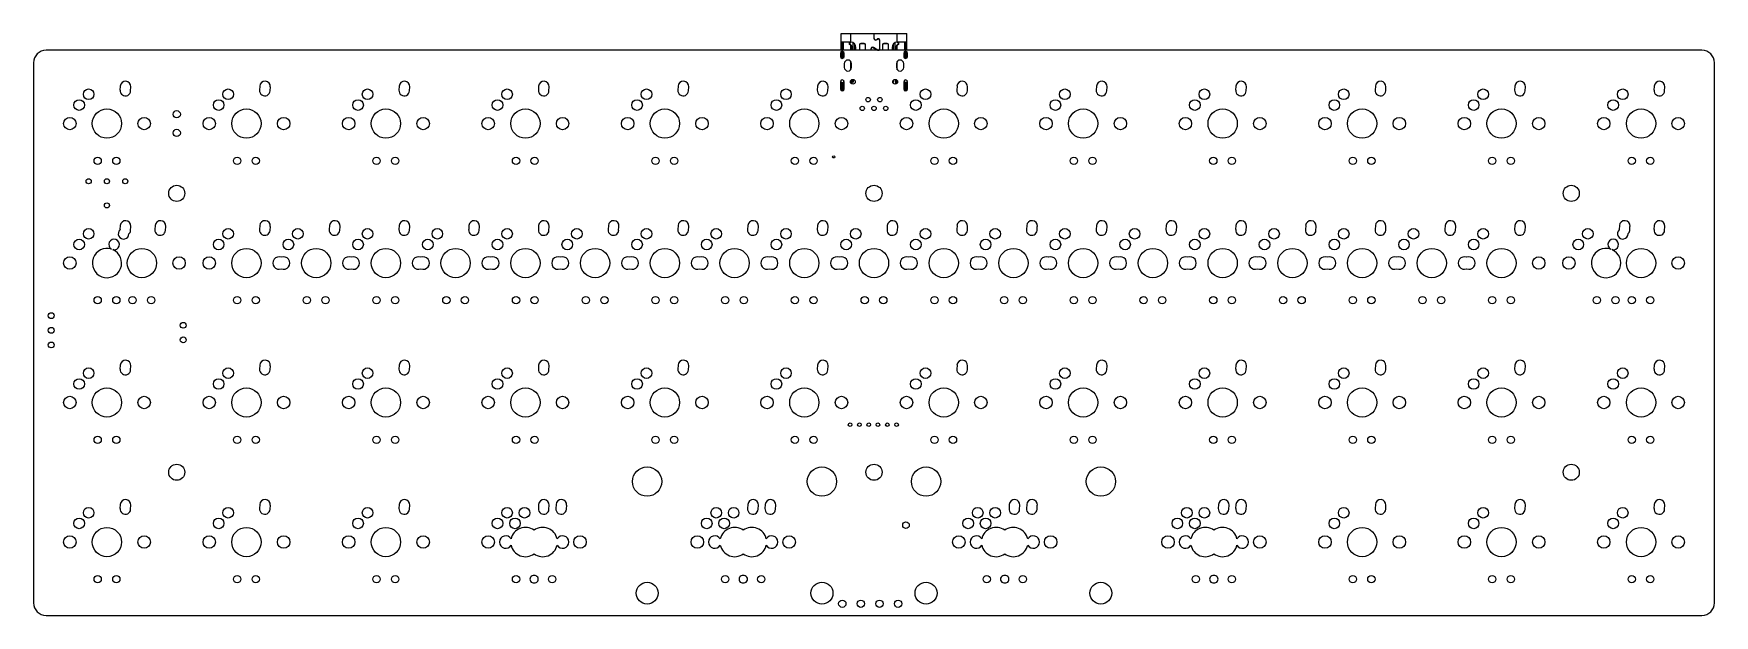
# Model space of a CAD drawing. Header units: millimetres. Extents: x 38 to 267, y -115 to -35.
import ezdxf

# ---------------------------------------------------------------- set-up
doc = ezdxf.new("R2010")
doc.units = ezdxf.units.MM

msp = doc.modelspace()

# ---------------------------------------------------------------- linework, layer by layer
at = {"color": 7, "linetype": 'Continuous', "lineweight": 25}
for p, q in [((147.93, -37.6), (147.93, -35.33)), ((147.93, -35.33), (156.87, -35.33)), ((149.18, -36.48), (147.93, -36.48)), ((148.23, -36.63), (147.93, -36.63)), ((147.93, -36.73), (148.23, -36.73)), ((148.23, -37.6), (148.23, -36.48)), ((149.06, -36.83), (149.06, -36.48)), ((149.1, -36.48), (149.1, -36.78)), ((149.23, -36.48), (149.23, -35.33)), ((149.53, -36.56), (149.53, -37.6)), ((150.6, -36.71), (150.6, -36.68)), ((151.05, -36.68), (150.6, -36.68)), ((151.05, -36.71), (150.6, -36.71)), ((151.05, -36.68), (151.05, -36.71)), ((152.38, -35.33), (152.38, -35.99)), ((152.38, -35.58), (152.42, -35.58)), ((152.42, -35.68), (152.38, -35.68)), ((152.42, -35.99), (152.42, -35.33)), ((152.9, -36.06), (152.72, -36.16)), ((152.74, -36.2), (152.92, -36.09)), ((153.16, -36.23), (153.16, -37.43)), ((153.2, -36.53), (153.16, -36.53)), ((153.2, -37.43), (153.2, -36.23)), ((153.75, -36.68), (153.75, -36.71)), ((154.2, -36.68), (153.75, -36.68)), ((154.2, -36.71), (153.75, -36.71)), ((154.2, -36.71), (154.2, -36.68)), ((155.28, -37.6), (155.28, -36.56)), ((155.57, -36.48), (155.57, -35.33)), ((156.87, -36.48), (155.62, -36.48)), ((155.69, -36.48), (155.69, -36.78)), ((155.75, -36.48), (155.75, -36.83)), ((156.57, -36.48), (156.57, -37.6)), ((156.87, -36.63), (156.57, -36.63)), ((156.57, -36.73), (156.87, -36.73)), ((156.87, -37.6), (156.87, -35.33)), ((265.5, -37.6), (39.3, -37.6)), ((147.82, -37.98), (147.82, -38.48)), ((147.93, -36.88), (148.23, -36.88)), ((147.93, -36.98), (148.03, -36.88)), ((148.03, -37.18), (147.93, -37.22)), ((147.93, -38.68), (147.93, -37.78)), ((148.03, -38.08), (147.93, -38.04)), ((148.03, -38.38), (147.93, -38.28)), ((148.23, -38.38), (147.93, -38.38)), ((148.23, -38.53), (147.93, -38.53)), ((147.93, -38.63), (148.23, -38.63)), ((148.03, -36.88), (148.03, -37.6)), ((148.23, -37.18), (148.03, -37.18)), ((148.03, -37.73), (148.03, -38.38)), ((148.03, -38.08), (148.23, -38.08)), ((148.23, -37.78), (148.23, -38.68)), ((148.32, -38.48), (148.32, -37.98)), ((149.31, -37.08), (149.31, -37.6)), ((149.35, -37.08), (149.35, -37.6)), ((149.78, -37.6), (149.78, -36.77)), ((149.93, -37.6), (149.93, -37.23)), ((150.4, -36.88), (150.4, -37.6)), ((150.43, -36.88), (150.4, -36.88)), ((151.25, -36.88), (151.22, -36.88)), ((151.25, -37.6), (151.25, -36.88)), ((151.96, -37.43), (151.96, -37.6)), ((152, -37.6), (152, -37.43)), ((152.03, -37.27), (152.03, -37.33)), ((152.28, -37.24), (152.28, -37.2)), ((152.3, -37.26), (152.89, -37.6)), ((152.92, -37.57), (152.32, -37.22)), ((152.53, -37.34), (152.53, -37.39)), ((152.78, -37.53), (152.78, -37.48)), ((153.03, -37.59), (153.03, -37.6)), ((153.55, -36.88), (153.55, -37.6)), ((153.55, -36.88), (153.58, -36.88)), ((154.37, -36.88), (154.4, -36.88)), ((154.4, -37.6), (154.4, -36.88)), ((154.87, -37.23), (154.87, -37.6)), ((155.03, -36.77), (155.03, -37.6)), ((155.44, -37.6), (155.44, -37.08)), ((155.5, -37.6), (155.5, -37.08)), ((156.47, -37.98), (156.47, -38.48)), ((156.57, -36.88), (156.87, -36.88)), ((156.77, -37.18), (156.57, -37.18)), ((156.57, -38.68), (156.57, -37.78)), ((156.57, -38.08), (156.77, -38.08)), ((156.87, -38.38), (156.57, -38.38)), ((156.87, -38.53), (156.57, -38.53)), ((156.57, -38.63), (156.87, -38.63)), ((156.77, -37.6), (156.77, -36.88)), ((156.77, -36.88), (156.87, -36.98)), ((156.87, -37.22), (156.77, -37.18)), ((156.77, -38.38), (156.77, -37.73)), ((156.87, -38.04), (156.77, -38.08)), ((156.87, -38.28), (156.77, -38.38)), ((156.87, -37.78), (156.87, -38.68)), ((156.97, -38.48), (156.97, -37.98)), ((37.6, -39.3), (37.6, -113.1)), ((148.34, -39.44), (148.34, -39.94)), ((149.34, -39.94), (149.34, -39.44)), ((155.46, -39.44), (155.46, -39.94)), ((156.46, -39.94), (156.46, -39.44)), ((267.2, -113.1), (267.2, -39.3)), ((49.44, -42.51), (49.4, -43.06)), ((50.85, -43.16), (50.89, -42.61)), ((68.49, -42.51), (68.45, -43.06)), ((69.9, -43.16), (69.94, -42.61)), ((87.54, -42.51), (87.5, -43.06)), ((88.95, -43.16), (88.99, -42.61)), ((106.59, -42.51), (106.55, -43.06)), ((108, -43.16), (108.04, -42.61)), ((125.64, -42.51), (125.6, -43.06)), ((127.05, -43.16), (127.09, -42.61)), ((144.69, -42.51), (144.65, -43.06)), ((146.1, -43.16), (146.14, -42.61)), ((147.82, -41.91), (147.82, -42.91)), ((147.93, -43.11), (147.93, -41.71)), ((147.93, -42.03), (148.23, -42.03)), ((147.93, -42.13), (148.03, -42.03)), ((148.03, -42.33), (147.93, -42.37)), ((148.03, -43.03), (147.93, -42.99)), ((148.03, -42.03), (148.03, -43.16)), ((148.23, -42.33), (148.03, -42.33)), ((148.03, -43.03), (148.23, -43.03)), ((148.23, -41.71), (148.23, -43.11)), ((148.24, -42.08), (148.23, -42.08)), ((148.24, -42.18), (148.23, -42.18)), ((148.24, -41.72), (148.24, -43.1)), ((148.32, -42.91), (148.32, -41.91)), ((149.22, -41.75), (149.22, -42.07)), ((149.43, -41.6), (149.43, -41.98)), ((149.43, -41.66), (149.62, -41.66)), ((149.62, -41.98), (149.43, -41.98)), ((149.62, -41.98), (149.62, -41.61)), ((155.12, -41.98), (154.97, -41.98)), ((155.12, -41.98), (155.12, -41.63)), ((155.57, -42.07), (155.57, -41.75)), ((156.47, -41.91), (156.47, -42.91)), ((156.56, -41.72), (156.56, -43.1)), ((156.56, -42.08), (156.57, -42.08)), ((156.56, -42.18), (156.57, -42.18)), ((156.57, -41.71), (156.57, -43.11)), ((156.57, -42.03), (156.87, -42.03)), ((156.77, -42.33), (156.57, -42.33)), ((156.57, -43.03), (156.77, -43.03)), ((156.77, -43.16), (156.77, -42.03)), ((156.77, -42.03), (156.87, -42.13)), ((156.87, -42.37), (156.77, -42.33)), ((156.87, -42.99), (156.77, -43.03)), ((156.87, -41.71), (156.87, -43.11)), ((156.97, -42.91), (156.97, -41.91)), ((163.74, -42.51), (163.7, -43.06)), ((165.15, -43.16), (165.19, -42.61)), ((182.79, -42.51), (182.75, -43.06)), ((184.2, -43.16), (184.24, -42.61)), ((201.84, -42.51), (201.8, -43.06)), ((203.25, -43.16), (203.29, -42.61)), ((220.89, -42.51), (220.85, -43.06)), ((222.3, -43.16), (222.34, -42.61)), ((239.94, -42.51), (239.9, -43.06)), ((241.35, -43.16), (241.39, -42.61)), ((258.99, -42.51), (258.95, -43.06)), ((260.4, -43.16), (260.44, -42.61)), ((49.44, -61.56), (49.4, -62.11)), ((50.85, -62.21), (50.89, -61.66)), ((54.2, -61.56), (54.17, -62.11)), ((55.61, -62.21), (55.65, -61.66)), ((68.49, -61.56), (68.45, -62.11)), ((69.9, -62.21), (69.94, -61.66)), ((78.02, -61.56), (77.98, -62.11)), ((79.42, -62.21), (79.46, -61.66)), ((87.54, -61.56), (87.5, -62.11)), ((88.95, -62.21), (88.99, -61.66)), ((97.07, -61.56), (97.03, -62.11)), ((98.47, -62.21), (98.51, -61.66)), ((106.59, -61.56), (106.55, -62.11)), ((108, -62.21), (108.04, -61.66)), ((116.12, -61.56), (116.08, -62.11)), ((117.52, -62.21), (117.56, -61.66)), ((125.64, -61.56), (125.6, -62.11)), ((127.05, -62.21), (127.09, -61.66)), ((135.17, -61.56), (135.13, -62.11)), ((136.57, -62.21), (136.61, -61.66)), ((144.69, -61.56), (144.65, -62.11)), ((146.1, -62.21), (146.14, -61.66)), ((154.22, -61.56), (154.18, -62.11)), ((155.62, -62.21), (155.66, -61.66)), ((163.74, -61.56), (163.7, -62.11)), ((165.15, -62.21), (165.19, -61.66)), ((173.27, -61.56), (173.23, -62.11)), ((174.67, -62.21), (174.71, -61.66)), ((182.79, -61.56), (182.75, -62.11)), ((184.2, -62.21), (184.24, -61.66)), ((192.32, -61.56), (192.28, -62.11)), ((193.72, -62.21), (193.76, -61.66)), ((201.84, -61.56), (201.8, -62.11)), ((203.25, -62.21), (203.29, -61.66)), ((211.37, -61.56), (211.33, -62.11)), ((212.77, -62.21), (212.81, -61.66)), ((220.89, -61.56), (220.85, -62.11)), ((222.3, -62.21), (222.34, -61.66)), ((230.42, -61.56), (230.38, -62.11)), ((231.82, -62.21), (231.86, -61.66)), ((239.94, -61.56), (239.9, -62.11)), ((241.35, -62.21), (241.39, -61.66)), ((254.23, -61.56), (254.19, -62.11)), ((255.64, -62.21), (255.67, -61.66)), ((258.99, -61.56), (258.95, -62.11)), ((260.4, -62.21), (260.44, -61.66)), ((49.44, -80.61), (49.4, -81.16)), ((50.85, -81.26), (50.89, -80.71)), ((68.49, -80.61), (68.45, -81.16)), ((69.9, -81.26), (69.94, -80.71)), ((87.54, -80.61), (87.5, -81.16)), ((88.95, -81.26), (88.99, -80.71)), ((106.59, -80.61), (106.55, -81.16)), ((108, -81.26), (108.04, -80.71)), ((125.64, -80.61), (125.6, -81.16)), ((127.05, -81.26), (127.09, -80.71)), ((144.69, -80.61), (144.65, -81.16)), ((146.1, -81.26), (146.14, -80.71)), ((163.74, -80.61), (163.7, -81.16)), ((165.15, -81.26), (165.19, -80.71)), ((182.79, -80.61), (182.75, -81.16)), ((184.2, -81.26), (184.24, -80.71)), ((201.84, -80.61), (201.8, -81.16)), ((203.25, -81.26), (203.29, -80.71)), ((220.89, -80.61), (220.85, -81.16)), ((222.3, -81.26), (222.34, -80.71)), ((239.94, -80.61), (239.9, -81.16)), ((241.35, -81.26), (241.39, -80.71)), ((258.99, -80.61), (258.95, -81.16)), ((260.4, -81.26), (260.44, -80.71)), ((49.44, -99.66), (49.4, -100.21)), ((50.85, -100.31), (50.89, -99.76)), ((68.49, -99.66), (68.45, -100.21)), ((69.9, -100.31), (69.94, -99.76)), ((87.54, -99.66), (87.5, -100.21)), ((88.95, -100.31), (88.99, -99.76)), ((106.59, -99.66), (106.55, -100.21)), ((108, -100.31), (108.04, -99.76)), ((108.97, -99.66), (108.93, -100.21)), ((110.38, -100.31), (110.42, -99.76)), ((135.17, -99.66), (135.13, -100.21)), ((136.57, -100.31), (136.61, -99.76)), ((137.55, -99.66), (137.51, -100.21)), ((138.96, -100.31), (138.99, -99.76)), ((170.88, -99.66), (170.85, -100.21)), ((172.29, -100.31), (172.33, -99.76)), ((173.27, -99.66), (173.23, -100.21)), ((174.67, -100.31), (174.71, -99.76)), ((199.46, -99.66), (199.42, -100.21)), ((200.87, -100.31), (200.91, -99.76)), ((201.84, -99.66), (201.8, -100.21)), ((203.25, -100.31), (203.29, -99.76)), ((220.89, -99.66), (220.85, -100.21)), ((222.3, -100.31), (222.34, -99.76)), ((239.94, -99.66), (239.9, -100.21)), ((241.35, -100.31), (241.39, -99.76)), ((258.99, -99.66), (258.95, -100.21)), ((260.4, -100.31), (260.44, -99.76)), ((39.3, -114.8), (265.5, -114.8))]:
    msp.add_line(p, q, dxfattribs=at)
at = {"color": 8, "linetype": 'Continuous', "lineweight": 25}
for p, q in [((153.2, -36.66), (153.16, -36.66)), ((149.23, -37.6), (149.23, -36.9)), ((150.43, -36.88), (150.43, -37.6)), ((151.22, -37.6), (151.22, -36.88)), ((153.58, -36.88), (153.58, -37.6)), ((154.37, -37.6), (154.37, -36.88)), ((155.57, -37.6), (155.57, -36.9)), ((149.23, -40.26), (149.23, -39.13)), ((155.57, -40.26), (155.57, -39.13)), ((149.44, -42.23), (149.44, -41.98)), ((155.08, -41.66), (155.12, -41.66)), ((155.36, -42.23), (155.36, -41.59))]:
    msp.add_line(p, q, dxfattribs=at)
at = {"color": 7, "linetype": 'Continuous', "lineweight": 25}
for centre, radius in [((45.12, -43.62), 0.725), ((64.17, -43.62), 0.725), ((83.22, -43.62), 0.725), ((102.28, -43.62), 0.725), ((121.33, -43.62), 0.725), ((140.38, -43.62), 0.725), ((149.51, -41.91), 0.325), ((155.29, -41.91), 0.325), ((159.43, -43.62), 0.725), ((178.47, -43.62), 0.725), ((197.53, -43.62), 0.725), ((216.57, -43.62), 0.725), ((235.62, -43.62), 0.725), ((254.68, -43.62), 0.725), ((43.83, -45.09), 0.725), ((47.62, -47.62), 2), ((57.15, -46.35), 0.5), ((62.88, -45.09), 0.725), ((66.67, -47.62), 2), ((81.92, -45.09), 0.725), ((85.72, -47.62), 2), ((100.97, -45.09), 0.725), ((104.78, -47.62), 2), ((120.03, -45.09), 0.725), ((123.83, -47.62), 2), ((139.07, -45.09), 0.725), ((142.88, -47.62), 2), ((150.8, -45.55), 0.3), ((151.6, -44.35), 0.3), ((152.4, -45.55), 0.3), ((153.2, -44.35), 0.3), ((154, -45.55), 0.3), ((158.12, -45.09), 0.725), ((161.93, -47.62), 2), ((177.18, -45.09), 0.725), ((180.97, -47.62), 2), ((196.22, -45.09), 0.725), ((200.03, -47.62), 2), ((215.28, -45.09), 0.725), ((219.07, -47.62), 2), ((234.32, -45.09), 0.725), ((238.12, -47.62), 2), ((253.38, -45.09), 0.725), ((257.18, -47.62), 2), ((42.55, -47.62), 0.85), ((52.7, -47.62), 0.85), ((61.59, -47.62), 0.85), ((71.75, -47.62), 0.85), ((80.64, -47.62), 0.85), ((90.81, -47.62), 0.85), ((99.69, -47.62), 0.85), ((109.86, -47.62), 0.85), ((118.75, -47.62), 0.85), ((128.91, -47.62), 0.85), ((137.79, -47.62), 0.85), ((147.96, -47.62), 0.85), ((156.84, -47.62), 0.85), ((167, -47.62), 0.85), ((175.9, -47.62), 0.85), ((186.06, -47.62), 0.85), ((194.94, -47.62), 0.85), ((205.1, -47.62), 0.85), ((214, -47.62), 0.85), ((224.16, -47.62), 0.85), ((233.04, -47.62), 0.85), ((243.21, -47.62), 0.85), ((252.09, -47.62), 0.85), ((262.25, -47.62), 0.85), ((57.15, -48.9), 0.5), ((46.35, -52.7), 0.5), ((48.9, -52.7), 0.5), ((65.41, -52.7), 0.5), ((67.94, -52.7), 0.5), ((84.45, -52.7), 0.5), ((87, -52.7), 0.5), ((103.5, -52.7), 0.5), ((106.04, -52.7), 0.5), ((122.56, -52.7), 0.5), ((125.09, -52.7), 0.5), ((141.6, -52.7), 0.5), ((144.15, -52.7), 0.5), ((146.9, -52.17), 0.15), ((160.66, -52.7), 0.5), ((163.19, -52.7), 0.5), ((179.71, -52.7), 0.5), ((182.25, -52.7), 0.5), ((198.75, -52.7), 0.5), ((201.29, -52.7), 0.5), ((217.81, -52.7), 0.5), ((220.34, -52.7), 0.5), ((236.85, -52.7), 0.5), ((239.4, -52.7), 0.5), ((255.91, -52.7), 0.5), ((258.44, -52.7), 0.5), ((45.12, -55.5), 0.35), ((47.62, -55.5), 0.35), ((50.12, -55.5), 0.35), ((57.15, -57.15), 1.1), ((152.4, -57.15), 1.1), ((247.65, -57.15), 1.1), ((47.62, -58.8), 0.35), ((45.12, -62.67), 0.725), ((64.17, -62.67), 0.725), ((73.7, -62.67), 0.725), ((83.22, -62.67), 0.725), ((92.75, -62.67), 0.725), ((102.28, -62.67), 0.725), ((111.8, -62.67), 0.725), ((121.33, -62.67), 0.725), ((130.85, -62.67), 0.725), ((140.38, -62.67), 0.725), ((149.9, -62.67), 0.725), ((159.43, -62.67), 0.725), ((168.95, -62.67), 0.725), ((178.47, -62.67), 0.725), ((188, -62.67), 0.725), ((197.53, -62.67), 0.725), ((207.05, -62.67), 0.725), ((216.57, -62.67), 0.725), ((226.1, -62.67), 0.725), ((235.62, -62.67), 0.725), ((249.91, -62.67), 0.725), ((43.83, -64.14), 0.725), ((62.88, -64.14), 0.725), ((72.4, -64.14), 0.725), ((81.92, -64.14), 0.725), ((91.45, -64.14), 0.725), ((100.97, -64.14), 0.725), ((110.5, -64.14), 0.725), ((120.03, -64.14), 0.725), ((129.55, -64.14), 0.725), ((139.07, -64.14), 0.725), ((148.6, -64.14), 0.725), ((158.12, -64.14), 0.725), ((167.65, -64.14), 0.725), ((177.18, -64.14), 0.725), ((186.7, -64.14), 0.725), ((196.22, -64.14), 0.725), ((205.75, -64.14), 0.725), ((215.28, -64.14), 0.725), ((224.8, -64.14), 0.725), ((234.32, -64.14), 0.725), ((248.61, -64.14), 0.725), ((42.55, -66.67), 0.85), ((52.39, -66.67), 2), ((57.47, -66.67), 0.85), ((61.59, -66.67), 0.85), ((66.67, -66.67), 2), ((76.2, -66.67), 2), ((85.72, -66.67), 2), ((95.25, -66.67), 2), ((104.78, -66.67), 2), ((114.3, -66.67), 2), ((123.83, -66.67), 2), ((133.35, -66.67), 2), ((142.88, -66.67), 2), ((152.4, -66.67), 2), ((161.93, -66.67), 2), ((171.45, -66.67), 2), ((180.97, -66.67), 2), ((190.5, -66.67), 2), ((200.03, -66.67), 2), ((209.55, -66.67), 2), ((219.07, -66.67), 2), ((228.6, -66.67), 2), ((238.12, -66.67), 2), ((243.21, -66.67), 0.85), ((247.33, -66.67), 0.85), ((257.18, -66.67), 2), ((262.25, -66.67), 0.85), ((40.01, -73.86), 0.4), ((46.35, -71.75), 0.5), ((48.9, -71.75), 0.5), ((51.12, -71.75), 0.5), ((53.66, -71.75), 0.5), ((65.41, -71.75), 0.5), ((67.94, -71.75), 0.5), ((74.93, -71.75), 0.5), ((77.47, -71.75), 0.5), ((84.45, -71.75), 0.5), ((87, -71.75), 0.5), ((93.98, -71.75), 0.5), ((96.52, -71.75), 0.5), ((103.5, -71.75), 0.5), ((106.04, -71.75), 0.5), ((113.03, -71.75), 0.5), ((115.57, -71.75), 0.5), ((122.56, -71.75), 0.5), ((125.09, -71.75), 0.5), ((132.08, -71.75), 0.5), ((134.62, -71.75), 0.5), ((141.6, -71.75), 0.5), ((144.15, -71.75), 0.5), ((151.13, -71.75), 0.5), ((153.67, -71.75), 0.5), ((160.66, -71.75), 0.5), ((163.19, -71.75), 0.5), ((170.18, -71.75), 0.5), ((172.72, -71.75), 0.5), ((179.71, -71.75), 0.5), ((182.25, -71.75), 0.5), ((189.23, -71.75), 0.5), ((191.77, -71.75), 0.5), ((198.75, -71.75), 0.5), ((201.29, -71.75), 0.5), ((208.28, -71.75), 0.5), ((210.82, -71.75), 0.5), ((217.81, -71.75), 0.5), ((220.34, -71.75), 0.5), ((227.33, -71.75), 0.5), ((229.87, -71.75), 0.5), ((236.85, -71.75), 0.5), ((239.4, -71.75), 0.5), ((251.14, -71.75), 0.5), ((253.68, -71.75), 0.5), ((255.91, -71.75), 0.5), ((258.44, -71.75), 0.5), ((40.01, -75.86), 0.4), ((58.04, -75.17), 0.4), ((40.01, -77.86), 0.4), ((58.04, -77.17), 0.4), ((43.83, -83.19), 0.725), ((45.12, -81.72), 0.725), ((62.88, -83.19), 0.725), ((64.17, -81.72), 0.725), ((81.92, -83.19), 0.725), ((83.22, -81.72), 0.725), ((100.97, -83.19), 0.725), ((102.28, -81.72), 0.725), ((120.03, -83.19), 0.725), ((121.33, -81.72), 0.725), ((139.07, -83.19), 0.725), ((140.38, -81.72), 0.725), ((158.12, -83.19), 0.725), ((159.43, -81.72), 0.725), ((177.18, -83.19), 0.725), ((178.47, -81.72), 0.725), ((196.22, -83.19), 0.725), ((197.53, -81.72), 0.725), ((215.28, -83.19), 0.725), ((216.57, -81.72), 0.725), ((234.32, -83.19), 0.725), ((235.62, -81.72), 0.725), ((253.38, -83.19), 0.725), ((254.68, -81.72), 0.725), ((42.55, -85.72), 0.85), ((47.62, -85.72), 2), ((52.7, -85.72), 0.85), ((61.59, -85.72), 0.85), ((66.67, -85.72), 2), ((71.75, -85.72), 0.85), ((80.64, -85.72), 0.85), ((85.72, -85.72), 2), ((90.81, -85.72), 0.85), ((99.69, -85.72), 0.85), ((104.78, -85.72), 2), ((109.86, -85.72), 0.85), ((118.75, -85.72), 0.85), ((123.83, -85.72), 2), ((128.91, -85.72), 0.85), ((137.79, -85.72), 0.85), ((142.88, -85.72), 2), ((147.96, -85.72), 0.85), ((156.84, -85.72), 0.85), ((161.93, -85.72), 2), ((167, -85.72), 0.85), ((175.9, -85.72), 0.85), ((180.97, -85.72), 2), ((186.06, -85.72), 0.85), ((194.94, -85.72), 0.85), ((200.03, -85.72), 2), ((205.1, -85.72), 0.85), ((214, -85.72), 0.85), ((219.07, -85.72), 2), ((224.16, -85.72), 0.85), ((233.04, -85.72), 0.85), ((238.12, -85.72), 2), ((243.21, -85.72), 0.85), ((252.09, -85.72), 0.85), ((257.18, -85.72), 2), ((262.25, -85.72), 0.85), ((149.13, -88.75), 0.25), ((150.41, -88.75), 0.25), ((151.68, -88.75), 0.25), ((152.94, -88.75), 0.25), ((154.22, -88.75), 0.25), ((155.49, -88.75), 0.25), ((46.35, -90.81), 0.5), ((48.9, -90.81), 0.5), ((65.41, -90.81), 0.5), ((67.94, -90.81), 0.5), ((84.45, -90.81), 0.5), ((87, -90.81), 0.5), ((103.5, -90.81), 0.5), ((106.04, -90.81), 0.5), ((122.56, -90.81), 0.5), ((125.09, -90.81), 0.5), ((141.6, -90.81), 0.5), ((144.15, -90.81), 0.5), ((160.66, -90.81), 0.5), ((163.19, -90.81), 0.5), ((179.71, -90.81), 0.5), ((182.25, -90.81), 0.5), ((198.75, -90.81), 0.5), ((201.29, -90.81), 0.5), ((217.81, -90.81), 0.5), ((220.34, -90.81), 0.5), ((236.85, -90.81), 0.5), ((239.4, -90.81), 0.5), ((255.91, -90.81), 0.5), ((258.44, -90.81), 0.5), ((57.15, -95.25), 1.1), ((121.41, -96.52), 2), ((145.29, -96.52), 2), ((152.4, -95.25), 1.1), ((159.51, -96.52), 2), ((183.39, -96.52), 2), ((247.65, -95.25), 1.1), ((45.12, -100.78), 0.725), ((64.17, -100.78), 0.725), ((83.22, -100.78), 0.725), ((102.28, -100.78), 0.725), ((104.66, -100.78), 0.725), ((130.85, -100.78), 0.725), ((133.23, -100.78), 0.725), ((166.57, -100.78), 0.725), ((168.95, -100.78), 0.725), ((195.14, -100.78), 0.725), ((197.53, -100.78), 0.725), ((216.57, -100.78), 0.725), ((235.62, -100.78), 0.725), ((254.68, -100.78), 0.725), ((43.83, -102.23), 0.725), ((47.62, -104.78), 2), ((62.88, -102.23), 0.725), ((66.67, -104.78), 2), ((81.92, -102.23), 0.725), ((85.72, -104.78), 2), ((100.97, -102.23), 0.725), ((103.36, -102.23), 0.725), ((129.55, -102.23), 0.725), ((131.93, -102.23), 0.725), ((156.77, -102.49), 0.45), ((165.27, -102.23), 0.725), ((167.65, -102.23), 0.725), ((193.84, -102.23), 0.725), ((196.22, -102.23), 0.725), ((215.28, -102.23), 0.725), ((219.07, -104.78), 2), ((234.32, -102.23), 0.725), ((238.12, -104.78), 2), ((253.38, -102.23), 0.725), ((257.18, -104.78), 2), ((42.55, -104.78), 0.85), ((52.7, -104.78), 0.85), ((61.59, -104.78), 0.85), ((71.75, -104.78), 0.85), ((80.64, -104.78), 0.85), ((90.81, -104.78), 0.85), ((99.69, -104.78), 0.85), ((112.24, -104.78), 0.85), ((128.27, -104.78), 0.85), ((140.81, -104.78), 0.85), ((163.99, -104.78), 0.85), ((176.53, -104.78), 0.85), ((192.56, -104.78), 0.85), ((205.1, -104.78), 0.85), ((214, -104.78), 0.85), ((224.16, -104.78), 0.85), ((233.04, -104.78), 0.85), ((243.21, -104.78), 0.85), ((252.09, -104.78), 0.85), ((262.25, -104.78), 0.85), ((46.35, -109.86), 0.5), ((48.9, -109.86), 0.5), ((65.41, -109.86), 0.5), ((67.94, -109.86), 0.5), ((84.45, -109.86), 0.5), ((87, -109.86), 0.5), ((103.5, -109.86), 0.5), ((108.43, -109.86), 0.5), ((132.08, -109.86), 0.5), ((137, -109.86), 0.5), ((167.8, -109.86), 0.5), ((172.72, -109.86), 0.5), ((196.37, -109.86), 0.5), ((201.29, -109.86), 0.5), ((217.81, -109.86), 0.5), ((220.34, -109.86), 0.5), ((236.85, -109.86), 0.5), ((239.4, -109.86), 0.5), ((255.91, -109.86), 0.5), ((258.44, -109.86), 0.5), ((121.41, -111.76), 1.5), ((145.29, -111.76), 1.5), ((159.51, -111.76), 1.5), ((183.39, -111.76), 1.5), ((148.07, -113.21), 0.5), ((150.61, -113.21), 0.5), ((153.15, -113.21), 0.5), ((155.69, -113.21), 0.5)]:
    msp.add_circle(centre, radius, dxfattribs=at)
for centre, radius, start, end in [((149.18, -37.23), 0.75, 360, 86.1774), ((150.6, -36.88), 0.2, 90, 180), ((150.6, -36.88), 0.17, 90, 180), ((151.05, -36.88), 0.2, 0, 90), ((151.05, -36.88), 0.17, 0, 90), ((152.62, -35.99), 0.24, 180, 300), ((152.62, -35.99), 0.2, 180, 300), ((153, -36.23), 0.2, 0, 120), ((153, -36.23), 0.16, 360, 120), ((153.75, -36.88), 0.2, 90, 180), ((153.75, -36.88), 0.17, 90, 180), ((154.2, -36.88), 0.2, 360, 90), ((154.2, -36.88), 0.17, 0, 90), ((155.62, -37.23), 0.75, 93.8226, 180), ((39.3, -39.3), 1.7, 90, 180), ((148.07, -37.98), 0.25, 0, 180), ((148.07, -38.48), 0.25, 180, 0), ((148.84, -39.44), 0.5, 0, 180), ((149.06, -37.08), 0.25, 360, 90), ((149.06, -37.08), 0.3, 360, 80.4059), ((152.2, -37.43), 0.24, 60, 180), ((152.2, -37.43), 0.2, 60, 180), ((153, -37.43), 0.16, 240, 360), ((153, -37.43), 0.2, 301.7736, 0), ((155.75, -37.08), 0.3, 99.5941, 180), ((155.96, -39.44), 0.5, 0, 180), ((155.75, -37.08), 0.25, 90, 180), ((156.72, -37.98), 0.25, 0, 180), ((156.72, -38.48), 0.25, 180, 0), ((265.5, -39.3), 1.7, 0, 90), ((148.84, -39.94), 0.5, 180, 0), ((155.96, -39.94), 0.5, 180, 0), ((50.13, -43.11), 0.725, 176.1, 356.1), ((50.16, -42.56), 0.725, 356.1, 176.1), ((69.18, -43.11), 0.725, 176.1, 356.1), ((69.21, -42.56), 0.725, 356.1, 176.1), ((88.23, -43.11), 0.725, 176.1, 356.1), ((88.26, -42.56), 0.725, 356.1, 176.1), ((107.28, -43.11), 0.725, 176.1, 356.1), ((107.31, -42.56), 0.725, 356.1, 176.1), ((126.33, -43.11), 0.725, 176.1, 356.1), ((126.36, -42.56), 0.725, 356.1, 176.1), ((145.38, -43.11), 0.725, 176.1, 356.1), ((145.41, -42.56), 0.725, 356.1, 176.1), ((148.07, -41.91), 0.25, 0, 180), ((148.07, -42.91), 0.25, 180, 0), ((156.72, -41.91), 0.25, 0, 180), ((156.72, -42.91), 0.25, 180, 0), ((164.43, -43.11), 0.725, 176.1, 356.1), ((164.46, -42.56), 0.725, 356.1, 176.1), ((183.48, -43.11), 0.725, 176.1, 356.1), ((183.51, -42.56), 0.725, 356.1, 176.1), ((202.53, -43.11), 0.725, 176.1, 356.1), ((202.56, -42.56), 0.725, 356.1, 176.1), ((221.58, -43.11), 0.725, 176.1, 356.1), ((221.61, -42.56), 0.725, 356.1, 176.1), ((240.63, -43.11), 0.725, 176.1, 356.1), ((240.66, -42.56), 0.725, 356.1, 176.1), ((259.68, -43.11), 0.725, 176.1, 356.1), ((259.71, -42.56), 0.725, 356.1, 176.1), ((50.16, -61.61), 0.725, 356.1, 176.1), ((54.93, -61.61), 0.725, 356.1, 176.1), ((69.21, -61.61), 0.725, 356.1, 176.1), ((78.74, -61.61), 0.725, 356.1, 176.1), ((88.26, -61.61), 0.725, 356.1, 176.1), ((97.79, -61.61), 0.725, 356.1, 176.1), ((107.31, -61.61), 0.725, 356.1, 176.1), ((116.84, -61.61), 0.725, 356.1, 176.1), ((126.36, -61.61), 0.725, 356.1, 176.1), ((135.89, -61.61), 0.725, 356.1, 176.1), ((145.41, -61.61), 0.725, 356.1, 176.1), ((154.94, -61.61), 0.725, 356.1, 176.1), ((164.46, -61.61), 0.725, 356.1, 176.1), ((173.99, -61.61), 0.725, 356.1, 176.1), ((183.51, -61.61), 0.725, 356.1, 176.1), ((193.04, -61.61), 0.725, 356.1, 176.1), ((202.56, -61.61), 0.725, 356.1, 176.1), ((212.09, -61.61), 0.725, 356.1, 176.1), ((221.61, -61.61), 0.725, 356.1, 176.1), ((231.14, -61.61), 0.725, 356.1, 176.1), ((240.66, -61.61), 0.725, 356.1, 176.1), ((254.95, -61.61), 0.725, 356.1, 176.1), ((259.71, -61.61), 0.725, 356.1, 176.1), ((48.59, -64.14), 0.725, 256.8828, 241.6101), ((49.89, -62.67), 0.725, 132.0783, 358.2232), ((50.13, -62.16), 0.725, 176.1, 178.2232), ((50.13, -62.16), 0.725, 312.0783, 356.1), ((54.89, -62.16), 0.725, 176.1, 356.1), ((69.18, -62.16), 0.725, 176.1, 356.1), ((78.7, -62.16), 0.725, 176.1, 356.1), ((88.23, -62.16), 0.725, 176.1, 356.1), ((97.75, -62.16), 0.725, 176.1, 356.1), ((107.28, -62.16), 0.725, 176.1, 356.1), ((116.8, -62.16), 0.725, 176.1, 356.1), ((126.33, -62.16), 0.725, 176.1, 356.1), ((135.85, -62.16), 0.725, 176.1, 356.1), ((145.38, -62.16), 0.725, 176.1, 356.1), ((154.9, -62.16), 0.725, 176.1, 356.1), ((164.43, -62.16), 0.725, 176.1, 356.1), ((173.95, -62.16), 0.725, 176.1, 356.1), ((183.48, -62.16), 0.725, 176.1, 356.1), ((193, -62.16), 0.725, 176.1, 356.1), ((202.53, -62.16), 0.725, 176.1, 356.1), ((212.05, -62.16), 0.725, 176.1, 356.1), ((221.58, -62.16), 0.725, 176.1, 356.1), ((231.1, -62.16), 0.725, 176.1, 356.1), ((240.63, -62.16), 0.725, 176.1, 356.1), ((253.38, -64.14), 0.725, 256.8828, 241.6101), ((254.68, -62.67), 0.725, 132.0783, 358.2232), ((254.91, -62.16), 0.725, 176.1, 178.2232), ((254.91, -62.16), 0.725, 312.0783, 356.1), ((259.68, -62.16), 0.725, 176.1, 356.1), ((47.62, -66.67), 2, 72.0075, 66.4854), ((71.12, -66.67), 0.85, 68.0665, 291.9335), ((71.75, -66.67), 0.85, 248.0665, 111.9335), ((80.64, -66.67), 0.85, 68.0665, 291.9335), ((81.28, -66.67), 0.85, 248.0665, 111.9335), ((90.17, -66.67), 0.85, 68.0665, 291.9335), ((90.81, -66.67), 0.85, 248.0665, 111.9335), ((99.69, -66.67), 0.85, 68.0665, 291.9335), ((100.33, -66.67), 0.85, 248.0665, 111.9335), ((109.22, -66.67), 0.85, 68.0665, 291.9335), ((109.86, -66.67), 0.85, 248.0665, 111.9335), ((118.75, -66.67), 0.85, 68.0665, 291.9335), ((119.38, -66.67), 0.85, 248.0665, 111.9335), ((128.27, -66.67), 0.85, 68.0665, 291.9335), ((128.91, -66.67), 0.85, 248.0665, 111.9335), ((137.79, -66.67), 0.85, 68.0665, 291.9335), ((138.43, -66.67), 0.85, 248.0665, 111.9335), ((147.32, -66.67), 0.85, 68.0665, 291.9335), ((147.96, -66.67), 0.85, 248.0665, 111.9335), ((156.84, -66.67), 0.85, 68.0665, 291.9335), ((157.48, -66.67), 0.85, 248.0665, 111.9335), ((166.37, -66.67), 0.85, 68.0665, 291.9335), ((167, -66.67), 0.85, 248.0665, 111.9335), ((175.9, -66.67), 0.85, 68.0665, 291.9335), ((176.53, -66.67), 0.85, 248.0665, 111.9335), ((185.42, -66.67), 0.85, 68.0665, 291.9335), ((186.06, -66.67), 0.85, 248.0665, 111.9335), ((194.94, -66.67), 0.85, 68.0665, 291.9335), ((195.58, -66.67), 0.85, 248.0665, 111.9335), ((204.47, -66.67), 0.85, 68.0665, 291.9335), ((205.1, -66.67), 0.85, 248.0665, 111.9335), ((214, -66.67), 0.85, 68.0665, 291.9335), ((214.63, -66.67), 0.85, 248.0665, 111.9335), ((223.52, -66.67), 0.85, 68.0665, 291.9335), ((224.16, -66.67), 0.85, 248.0665, 111.9335), ((233.04, -66.67), 0.85, 68.0665, 291.9335), ((233.68, -66.67), 0.85, 248.0665, 111.9335), ((252.41, -66.67), 2, 72.0075, 66.4854), ((50.16, -80.66), 0.725, 356.1, 176.1), ((69.21, -80.66), 0.725, 356.1, 176.1), ((88.26, -80.66), 0.725, 356.1, 176.1), ((107.31, -80.66), 0.725, 356.1, 176.1), ((126.36, -80.66), 0.725, 356.1, 176.1), ((145.41, -80.66), 0.725, 356.1, 176.1), ((164.46, -80.66), 0.725, 356.1, 176.1), ((183.51, -80.66), 0.725, 356.1, 176.1), ((202.56, -80.66), 0.725, 356.1, 176.1), ((221.61, -80.66), 0.725, 356.1, 176.1), ((240.66, -80.66), 0.725, 356.1, 176.1), ((259.71, -80.66), 0.725, 356.1, 176.1), ((50.13, -81.21), 0.725, 176.1, 356.1), ((69.18, -81.21), 0.725, 176.1, 356.1), ((88.23, -81.21), 0.725, 176.1, 356.1), ((107.28, -81.21), 0.725, 176.1, 356.1), ((126.33, -81.21), 0.725, 176.1, 356.1), ((145.38, -81.21), 0.725, 176.1, 356.1), ((164.43, -81.21), 0.725, 176.1, 356.1), ((183.48, -81.21), 0.725, 176.1, 356.1), ((202.53, -81.21), 0.725, 176.1, 356.1), ((221.58, -81.21), 0.725, 176.1, 356.1), ((240.63, -81.21), 0.725, 176.1, 356.1), ((259.68, -81.21), 0.725, 176.1, 356.1), ((50.13, -100.26), 0.725, 176.1, 356.1), ((50.16, -99.71), 0.725, 356.1, 176.1), ((69.18, -100.26), 0.725, 176.1, 356.1), ((69.21, -99.71), 0.725, 356.1, 176.1), ((88.23, -100.26), 0.725, 176.1, 356.1), ((88.26, -99.71), 0.725, 356.1, 176.1), ((107.28, -100.26), 0.725, 176.1, 356.1), ((107.31, -99.71), 0.725, 356.1, 176.1), ((109.66, -100.26), 0.725, 176.1, 356.1), ((109.69, -99.71), 0.725, 356.1, 176.1), ((135.85, -100.26), 0.725, 176.1, 356.1), ((135.89, -99.71), 0.725, 356.1, 176.1), ((138.23, -100.26), 0.725, 176.1, 356.1), ((138.27, -99.71), 0.725, 356.1, 176.1), ((171.57, -100.26), 0.725, 176.1, 356.1), ((171.61, -99.71), 0.725, 356.1, 176.1), ((173.95, -100.26), 0.725, 176.1, 356.1), ((173.99, -99.71), 0.725, 356.1, 176.1), ((200.15, -100.26), 0.725, 176.1, 356.1), ((200.18, -99.71), 0.725, 356.1, 176.1), ((202.53, -100.26), 0.725, 176.1, 356.1), ((202.56, -99.71), 0.725, 356.1, 176.1), ((221.58, -100.26), 0.725, 176.1, 356.1), ((221.61, -99.71), 0.725, 356.1, 176.1), ((240.63, -100.26), 0.725, 176.1, 356.1), ((240.66, -99.71), 0.725, 356.1, 176.1), ((259.68, -100.26), 0.725, 176.1, 356.1), ((259.71, -99.71), 0.725, 356.1, 176.1), ((104.78, -104.78), 2, 53.4651, 168.0421), ((107.16, -104.78), 2, 11.9579, 126.5349), ((133.35, -104.78), 2, 53.4651, 168.0421), ((135.73, -104.78), 2, 11.9579, 126.5349), ((169.07, -104.78), 2, 53.4651, 168.0421), ((171.45, -104.78), 2, 11.9579, 126.5349), ((197.64, -104.78), 2, 53.4651, 168.0421), ((200.03, -104.78), 2, 11.9579, 126.5349), ((102.08, -104.78), 0.85, 29.1771, 330.8229), ((104.78, -104.78), 2, 191.9579, 306.5349), ((107.16, -104.78), 2, 233.4651, 348.0421), ((109.86, -104.78), 0.85, 209.1771, 150.8229), ((130.65, -104.78), 0.85, 29.1771, 330.8229), ((133.35, -104.78), 2, 191.9579, 306.5349), ((135.73, -104.78), 2, 233.4651, 348.0421), ((138.43, -104.78), 0.85, 209.1771, 150.8229), ((166.37, -104.78), 0.85, 29.1771, 330.8229), ((169.07, -104.78), 2, 191.9579, 306.5349), ((171.45, -104.78), 2, 233.4651, 348.0421), ((174.15, -104.78), 0.85, 209.1771, 150.8229), ((194.94, -104.78), 0.85, 29.1771, 330.8229), ((197.64, -104.78), 2, 191.9579, 306.5349), ((200.03, -104.78), 2, 233.4651, 348.0421), ((202.72, -104.78), 0.85, 209.1771, 150.8229), ((105.89, -109.86), 0.5, 80.8657, 279.1343), ((106.04, -109.86), 0.5, 260.8657, 99.1343), ((134.46, -109.86), 0.5, 80.8657, 279.1343), ((134.62, -109.86), 0.5, 260.8657, 99.1343), ((170.18, -109.86), 0.5, 80.8657, 279.1343), ((170.34, -109.86), 0.5, 260.8657, 99.1343), ((198.75, -109.86), 0.5, 80.8657, 279.1343), ((198.91, -109.86), 0.5, 260.8657, 99.1343), ((39.3, -113.1), 1.7, 180, 270), ((265.5, -113.1), 1.7, 270, 0)]:
    msp.add_arc(centre, radius, start, end, dxfattribs=at)
for points in [[(149.18, -36.48), (149.2, -36.48), (149.21, -36.48), (149.23, -36.48)], [(155.57, -36.48), (155.59, -36.48), (155.6, -36.48), (155.62, -36.48)]]:
    msp.add_open_spline(points, degree=3, dxfattribs=at)

doc.saveas('drawing.dxf')
